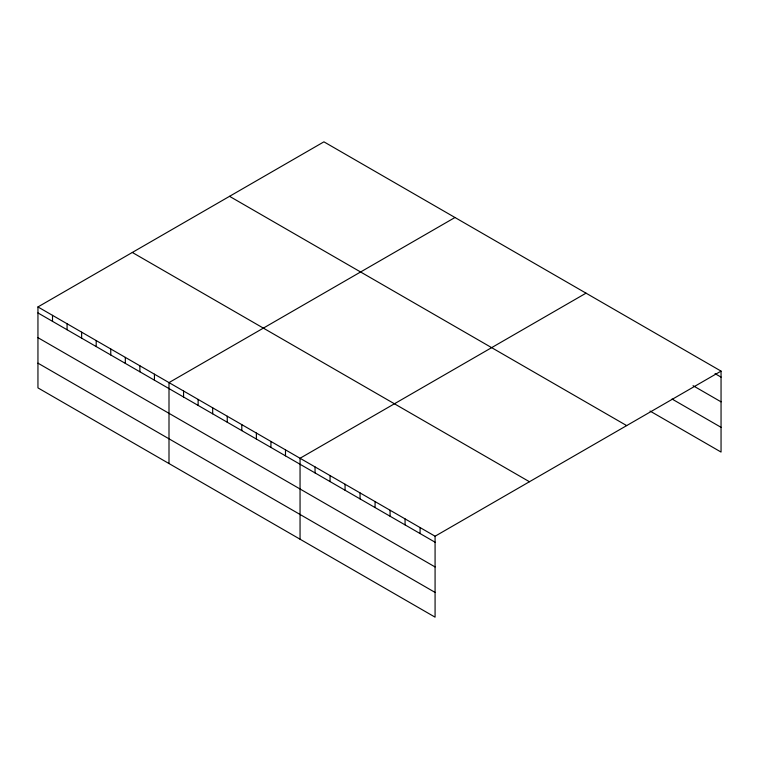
<?xml version="1.0" encoding="UTF-8"?>
<svg xmlns="http://www.w3.org/2000/svg" width="759" height="759" viewBox="0 0 759 759"><rect width="100%" height="100%" fill="white"/><g stroke="black" fill="none" stroke-linecap="round" stroke-linejoin="round"><path stroke-width="1.14" d="M37.95 306.94L435.078 536.224L435.078 617.162L37.95 387.887L37.95 306.94L323.922 141.838L721.05 371.113L721.05 452.06L650.036 411.055M454.973 217.501L169.001 382.602L169.001 463.55M586.024 293.164L300.052 458.265L300.052 539.213M435.078 536.224L721.05 371.113M715.044 373.646L721.05 377.109M693.043 385.676L721.05 401.843M672.038 399.025L721.05 427.326M229.55 196.325L626.678 425.6M132.322 252.462L529.45 481.737M37.95 312.936L435.078 542.211M37.95 337.67L435.078 566.945M37.95 363.153L435.078 592.428M420.078 527.562L420.078 533.549M405.069 518.9L405.069 524.886M390.069 510.238L390.069 516.234M375.069 501.576L375.069 507.572M360.06 492.914L360.06 498.91M345.06 484.251L345.06 490.248M330.061 475.589L330.061 481.586M315.051 466.927L315.051 472.923M285.488 449.859L285.488 455.855M270.935 441.453L270.935 447.449M256.371 433.047L256.371 439.034M241.808 424.642L241.808 430.628M227.245 416.236L227.245 422.222M212.681 407.83L212.681 413.816M198.127 399.414L198.127 405.41M183.564 391.008L183.564 397.004M154.438 374.196L154.438 380.193M139.884 365.791L139.884 371.787M125.32 357.385L125.32 363.381M110.757 348.979L110.757 354.965M96.194 340.573L96.194 346.559M81.63 332.167L81.63 338.153M67.077 323.761L67.077 329.748M52.513 315.346L52.513 321.342"/></g></svg>
